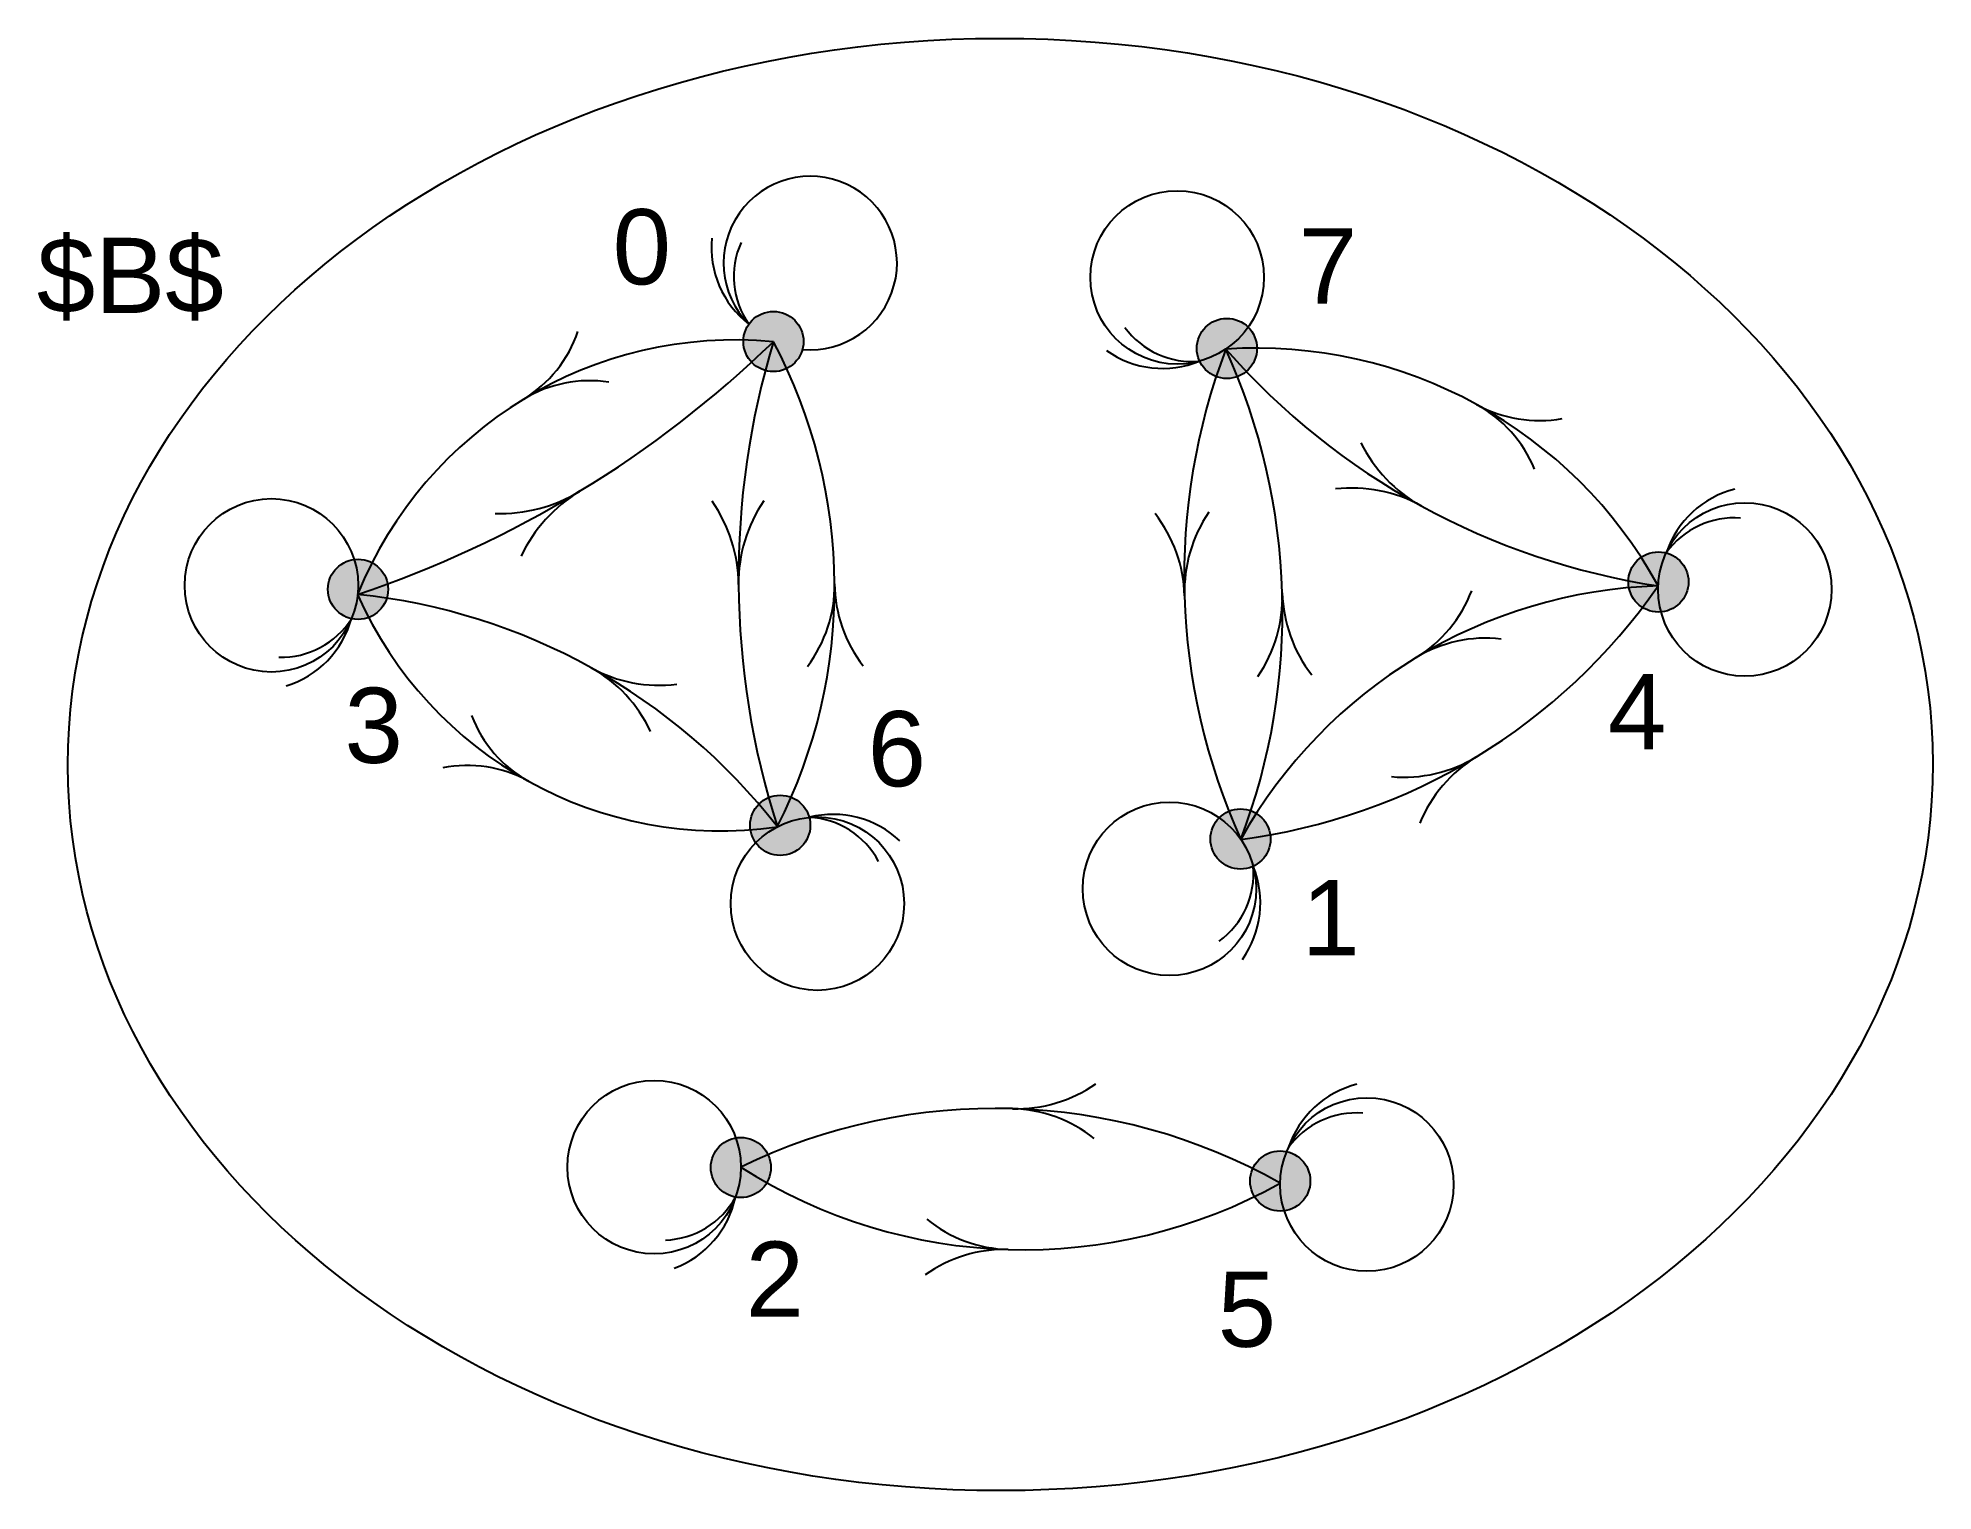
# Model space of a CAD drawing. Header units: inches. Extents: x 372 to 877, y 301 to 688.
import ezdxf
from ezdxf.enums import TextEntityAlignment as Align

# ---------------------------------------------------------------- set-up
doc = ezdxf.new("R2010")
doc.units = ezdxf.units.IN
doc.header["$MEASUREMENT"] = 0
doc.styles.get("Standard").update_dxf_attribs({"font": 'arial.ttf'})

msp = doc.modelspace()

# ---------------------------------------------------------------- hatches: boundary and pattern name
h = msp.add_hatch(color=255)
edge = h.paths.add_edge_path()
edge.add_arc((568.12, 606.83), 8, 0, 360)
h = msp.add_hatch(color=255)
edge = h.paths.add_edge_path()
edge.add_arc((688.72, 604.99), 8, 0, 360)
h = msp.add_hatch(color=255)
edge = h.paths.add_edge_path()
edge.add_arc((803.49, 542.91), 8, 0, 360)
h = msp.add_hatch(color=255)
edge = h.paths.add_edge_path()
edge.add_arc((457.63, 540.95), 8, 0, 360)
h = msp.add_hatch(color=255)
edge = h.paths.add_edge_path()
edge.add_arc((569.93, 478.21), 8, 0, 360)
h = msp.add_hatch(color=255)
edge = h.paths.add_edge_path()
edge.add_arc((692.34, 474.55), 8, 0, 360)
h = msp.add_hatch(color=255)
edge = h.paths.add_edge_path()
edge.add_arc((559.45, 387.21), 8, 0, 360)
h = msp.add_hatch(color=255)
edge = h.paths.add_edge_path()
edge.add_arc((702.91, 383.63), 8, 0, 360)

# ---------------------------------------------------------------- linework, layer by layer
for centre, radius in [((675.49, 623.88), 23.06), ((568.12, 606.83), 8), ((688.72, 604.99), 8), ((434.6, 542), 23.06), ((826.47, 540.91), 23.06), ((803.49, 542.91), 8), ((457.63, 540.95), 8), ((569.93, 478.21), 8), ((673.45, 461.33), 23.06), ((579.81, 457.37), 23.06), ((692.34, 474.55), 8), ((536.39, 387.31), 23.06), ((725.96, 382.69), 23.06), ((559.45, 387.21), 8), ((702.91, 383.63), 8)]:
    msp.add_circle(centre, radius)
for centre, radius, start, end in [((577.92, 627.71), 23.06, 264.8408, 224.8858), ((577.54, 631.86), 25.92, 174.502, 231.9829), ((579.76, 624.13), 22.18, 155.8998, 214.9194), ((679.47, 623.69), 22.18, 216.1693, 275.1889), ((557.97, 498.89), 108.37, 84.6307, 157.9382), ((364.64, 817.05), 292.59, 288.5104, 314.0585), ((484.18, 620.33), 33.72, 301.2845, 341.3144), ((775.97, 543.99), 217.14, 163.1777, 197.7415), ((444.67, 541.3), 139.73, 332.9835, 27.9486), ((696.58, 483.17), 121.91, 28.7794, 93.8243), ((671.66, 625.6), 25.92, 234.7714, 292.2523), ((847.65, 544.41), 170.28, 159.2256, 204.2524), ((533.94, 534.88), 169.59, 339.1294, 24.3487), ((832.13, 730.77), 191.08, 221.2418, 261.3619), ((519.2, 562.69), 33.72, 81.2545, 121.2845), ((738.37, 559.51), 34.87, 22.5861, 61.3019), ((771.86, 620.68), 34.87, 241.3019, 280.0177), ((758.8, 596.82), 38.37, 206.1218, 241.3019), ((495.48, 601.72), 40.63, 268.0564, 301.2845), ((537.68, 532.28), 40.63, 121.2845, 154.5126), ((721.94, 529.5), 38.37, 61.3019, 96.482), ((830.16, 542.45), 25.92, 104.1089, 161.5898), ((519.69, 541.94), 39.15, 0.4596, 34.9459), ((597.98, 542.56), 39.15, 145.9733, 180.4596), ((639.88, 538.1), 37.6, 1.739, 37.6449), ((715.04, 540.38), 37.6, 145.8331, 181.739), ((823.62, 537.77), 22.18, 85.5068, 144.5263), ((554.06, 582.28), 105.55, 203.8554, 278.2231), ((440.74, 377.52), 162.95, 37.9937, 84.0849), ((548.33, 542.14), 36.07, 323.0431, 0.4655), ((620.47, 542.73), 36.07, 180.4655, 217.8879), ((672.09, 633.07), 159.9, 277.2984, 325.2199), ((807.39, 410.19), 131.72, 91.7219, 150.7964), ((665.9, 538.89), 37.57, 325.8052, 1.7385), ((741.01, 541.17), 37.57, 181.7385, 217.6717), ((720.58, 553.2), 35.57, 301.2591, 339.2133), ((437.17, 545.04), 22.18, 268.5394, 327.559), ((430.89, 540.02), 25.92, 287.1415, 344.6224), ((757.49, 492.39), 35.57, 83.305, 121.2591), ((501.59, 487.47), 37.28, 24.8278, 61.0393), ((537.69, 552.71), 37.28, 241.0393, 277.2507), ((519.15, 519.21), 33.45, 200.6857, 241.0393), ((486.76, 460.67), 33.45, 61.0393, 101.3928), ((735.79, 528.13), 37.14, 264.9113, 301.2591), ((774.34, 464.63), 37.14, 121.2591, 157.607), ((583.97, 455.19), 25.92, 46.6385, 104.1195), ((576.51, 458.18), 22.18, 28.0364, 87.056), ((673.63, 465.34), 22.18, 306.0404, 5.06), ((671.71, 457.54), 25.92, 324.6425, 22.1235), ((632.79, 439.72), 36.88, 268.3016, 304.9084), ((729.64, 384.22), 25.92, 104.1089, 161.5898), ((627.12, 248.47), 154.46, 60.6192, 115.9841), ((630.6, 366), 36.88, 51.6949, 88.3016), ((723.11, 379.54), 22.18, 85.5068, 144.5263), ((634.74, 505.38), 140.03, 237.4752, 299.128), ((538.64, 390.1), 22.18, 271.936, 330.9556), ((532.66, 384.71), 25.92, 290.5381, 348.019), ((631.66, 401.49), 36.09, 230.8975, 268.3016), ((629.52, 329.34), 36.09, 88.3016, 125.7057)]:
    msp.add_arc(centre, radius, start, end)
msp.add_ellipse((628.46, 494.37), major_axis=(-248, -0.21), ratio=0.778511)

# ---------------------------------------------------------------- texts
for s, p in [('0', (540.89, 616.02)), ('$B$', (421.9, 608.41))]:
    msp.add_text(s, height=20).set_placement(p, align=Align.BOTTOM_RIGHT)
for s, p in [('7', (707.84, 610.94)), ('6', (593.18, 482.57))]:
    msp.add_text(s, height=20).set_placement(p, align=Align.BOTTOM_LEFT)
for s, p in [('3', (461.8, 514.79)), ('4', (797.81, 518.42))]:
    msp.add_text(s, height=20).set_placement(p, align=Align.TOP_CENTER)
msp.add_text('1', height=20).set_placement((708.57, 463.67), align=Align.TOP_LEFT)
for s, p in [('2', (568.48, 341.52)), ('5', (694.03, 333.55))]:
    msp.add_text(s, height=20).set_placement(p, align=Align.BOTTOM_CENTER)

doc.saveas('drawing.dxf')
